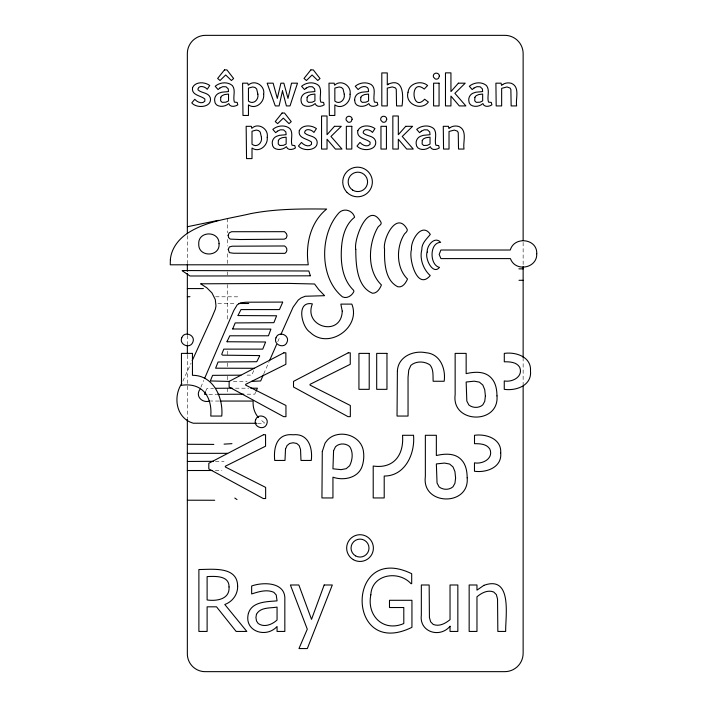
<?xml version="1.0" encoding="UTF-8"?>
<svg xmlns="http://www.w3.org/2000/svg" width="707" height="707" viewBox="0 0 707 707"><rect width="100%" height="100%" fill="white"/><g stroke="black" fill="none" stroke-linecap="round" stroke-linejoin="round"><path stroke-width="0.53" stroke-dasharray="3.54 2.65" d="M205.896 390.724L206.983 388.47L213.549 388.32M200.859 387.233L203.731 380.419M253.742 370.565L251.816 375.099L245.285 375.134M277.763 341.737L280.184 336.143M263.738 373.923L269.013 361.843M255.642 392.173L254.759 394.153L246.036 394.197M182.83 381.214L191.084 363.089M257.746 423.281L264.338 423.166M208.927 394.382L216.607 394.347M215.432 461.326L224.066 461.282M217.933 303.524L235.537 303.506M235.502 388.196L248.652 388.196M215.326 470.509L221.945 470.509M215.626 296.79L238.586 296.825M219.037 401.055L210.819 401.01M233.381 381.462L247.088 381.524M264.436 422.839L259.769 419.039M523.136 242.404L523.136 265.797M523.136 357.495L523.136 384.944M227.256 218.49L227.256 232.815M227.256 239.434L227.256 246.054M227.256 253.769L227.256 263.693M227.256 271.895L227.256 274.97M227.256 284.541L227.256 321.332M227.256 351.167L227.256 355.232M227.256 363.027L227.256 367.154M227.256 376.283L227.256 381.418M227.256 388.214L227.256 393.278M187.346 235.572L187.346 263.587M187.346 335.295L187.346 344.123M187.346 355.153L187.346 418.341"/><path stroke-width="1.06" d="M282.712 302.234L279.442 309.586L240.981 309.586L238.012 315.419M232.683 328.914L235.184 322.931L273.883 322.684L276.623 315.773L238.1 315.569M200.77 283.807L288.916 283.41L314.571 283.993L318.61 289.455L324.601 295.694L305.238 296.251L301.129 297.886L298.23 300.051L293.105 307.156L280.997 334.27M210.43 380.702L212.613 375.346L240.928 375.17M205.525 391.766L204.615 394.4L206.798 394.391M200.037 389.23C194.876 396.132 202.273 403.547 209.829 400.984M259.708 355.921L256.756 361.719L218.074 361.993L215.617 368.188L254.52 368.303M204.544 378.545L233.77 310.55L237.181 304.867L240.76 302.746L246.443 302.207L282.588 302.083M276.552 344.53L269.447 360.835M263.296 374.931L260.662 380.967L251.471 381.4M256.084 391.174L257.41 388.196L250.844 388.196M181.805 383.477C172.711 396.936 176.202 418.403 193.303 423.219L256.747 423.29M192.216 360.632L211.932 317.372L215.361 309.206L215.98 305.99L215.317 299.618L211.976 292.937L206.842 287.82L200.859 283.967M187.346 226.744L218.498 220.301M224.066 444.129L231.949 443.669M215.529 388.302L232.214 388.196M310.232 275.827L189.98 275.995L182.247 270.781M217.694 394.338L243.853 394.206M187.346 461.459L213.267 461.335M187.346 453.346L227.619 453.328M518.894 268.854L523.136 268.854M519.009 280.299L523.136 280.299M187.346 288.571L203.377 288.571M238.842 303.506L248.74 303.497M212.02 470.509L187.346 470.509M182.273 270.542L308.826 270.993L310.346 275.721M220.071 401.055L253.168 401.063C252.629 407.02 254.529 413.074 258.453 417.598M214.707 500.256L187.346 500.211M213.832 444.411L187.346 444.279M187.346 296.684L189.962 296.701M229.236 381.435L210.5 380.949M232.762 328.994L270.905 329.117L268.448 335.79L229.784 335.79L226.965 341.746L265.62 341.994L262.748 349.125L223.783 349.125L221.698 354.366L222.617 355.161L259.496 355.586M234.795 498.037L236.986 499.584M354.658 100.094L355.126 102.815L356.452 104.777C360.137 107.437 365.554 106.536 368.815 103.567C369.947 107.455 375.187 106.695 377.821 104.848L377.238 102.427L374.427 102.126C372.536 96.55 376.778 88.614 371.193 84.531C366.191 81.738 359.554 82.533 355.25 86.281L358.131 89.559C360.376 87.085 364.379 85.361 367.393 87.518L368.267 88.826L368.577 91.565L361.79 92.219L358.935 93.191A7.185 7.185 0 0 0 354.658 100.094M523.136 240.424L523.136 53.988A18.302 18.302 0 0 0 504.506 35.35L205.984 35.35A18.188 18.188 0 0 0 187.346 53.988L187.346 233.805M523.136 266.645L523.136 357.495M523.136 386.04L523.136 653.012A18.364 18.364 0 0 1 504.506 671.65L205.984 671.65A17.843 17.843 0 0 1 187.346 653.012L187.346 419.136M227.256 341.136L227.256 341.746M187.346 264.285L187.346 271.311M187.346 273.521L187.346 334.19M187.346 344.91L187.346 354.048M219.037 243.676C220.31 257.136 198.119 257.551 198.747 244.048C197.907 230.729 219.303 230.517 219.037 243.676M355.78 249.377C355.833 263.782 356.62 286.901 372.58 293.264C377.131 293.352 379.942 288.65 381.435 284.948C366.562 270.64 368.214 243.544 378.068 226.974C379.305 225.453 382.469 224.154 380.702 221.715C367.861 200.01 353.429 240.398 355.78 249.377M427.196 252.072C424.439 257.869 432.755 275.677 439.515 267.387C429.485 265.275 429.264 242.492 440.664 242.368C434.752 235.599 426.648 245.718 427.196 252.072M411.501 249.536C408.416 258.002 416.997 291.293 430.227 275.553C423.696 269.809 419.295 259.062 421.832 249.651C421.46 243.155 427.293 238.374 430.316 234.353C421.743 221.521 410.334 241.016 411.501 249.536M536.737 253.742C537.391 268.342 515.368 272.416 510.419 258.603L440.921 258.603L439.171 254.458L440.885 250.022L510.286 250.022C514.272 235.882 537.506 238.559 536.737 253.742M341.552 247.043C340.421 262.032 342.082 279.132 353.456 290.144C353.774 290.595 353.907 291.178 353.792 291.717C351.945 295.685 346.819 299.017 342.488 296.86C319.113 278.028 319.44 233.77 339.219 212.568C344.274 207.664 352.855 210.536 354.622 217.235C345.573 224.234 342.365 236.138 341.552 247.043M342.25 311.142C341.295 337.495 303.029 327.226 312.361 303.869C295.773 300.652 301.491 326.988 310.073 332.255C328.234 350.159 361.33 327.597 351.83 304.107L340.854 304.107L342.25 311.142M228.246 249.421L229.368 252.638L233.434 253.23L284.93 253.362C287.784 251.612 287.449 247.485 284.541 245.974L232.179 246.204L229.324 246.964L228.246 249.421M384.555 249.324C384.316 261.899 384.758 280.264 397.767 286.75C402.637 287.943 405.871 282.809 407.515 279.035C396.008 267.767 396.026 246.823 404.59 233.814C405.951 232.453 408.407 230.606 406.719 228.476C396.159 210.898 382.434 239.638 384.555 249.324M170.36 259.761L170.263 264.798L308.252 264.798C305.327 244.755 310.302 222.272 326.661 209.051C301.209 208.821 275.695 208.733 250.587 213.664C228.608 218.843 204.411 221.194 185.526 234.653C177.448 240.619 171.147 249.544 170.36 259.761M228.122 235.325L228.591 237.552L230.182 239.107L239.947 239.523L284.276 239.169L286.229 238.091L287.06 235.793L286.468 233.699L284.541 231.684L231.578 231.719L229.209 232.868L228.122 235.325M413.524 435.291C415.203 453.602 405.191 476.12 384.21 476.041L384.21 497.949L373.208 497.949L373.208 466.037C393.861 469.041 404.095 454.822 402.522 435.291L413.524 435.291M370.83 594.852C366.588 615.55 383.203 632.376 403.794 623.539L403.794 607.525L389.486 607.525L389.486 600.296L411.942 600.296L411.942 627.321C345.414 660.029 345.723 541.491 411.695 573.722L411.695 583.664L410.988 583.664C398.598 569.957 371.705 574.155 370.83 594.852M397.387 371.007L397.042 416.052L408.045 416.052L408.045 377.344L408.752 370.053L410.882 365.369C416.052 360.844 424.306 361.118 429.856 364.83C433.798 369.24 432.825 375.762 433.152 381.259L444.155 381.259C446.002 368.886 440.169 353.792 426.065 352.749C413.436 350.053 398.059 356.664 397.387 371.007M322.286 451.534L321.941 497.949L332.944 497.949L332.944 477.198C343.832 480.963 358.626 477.994 362.329 465.736A32.867 32.867 0 0 0 363.407 451.154C361.684 439.127 348.745 432.277 337.416 434.646A18.064 18.064 0 0 0 327.447 440.01L325.034 443.192L322.286 451.534M467.186 477.799C469.581 506.707 421.434 505.708 425.358 476.553L425.358 435.291L436.352 435.291L436.352 455.52C444.783 453.629 454.919 452.825 461.388 459.762C466.001 464.534 467.097 471.41 467.186 477.799M496.977 395.893C499.372 424.81 451.225 423.811 455.149 394.656L455.149 353.385L466.152 353.385L466.152 373.623C474.574 371.732 484.71 370.919 491.179 377.865C495.793 382.637 496.888 389.513 496.977 395.893M500.697 452.842C502.209 467.371 486.407 472.956 474.468 471.242L474.468 462.838C482.554 464.402 493.769 458.578 489.863 449.122C486.69 443.872 480 443.66 474.503 443.687L474.503 435.291C486.054 433.638 501.714 438.747 500.697 452.842M530.489 370.945C532 385.465 516.198 391.059 504.259 389.336L504.259 380.94C512.345 382.505 523.569 376.681 519.663 367.225C516.481 361.975 509.791 361.763 504.294 361.79L504.294 353.385C515.845 351.741 531.505 356.841 530.489 370.945M408.045 92.228C404.519 104.07 421.558 111.441 428.371 102.029L424.642 99.21C411.607 113.394 409.592 77.116 424.2 89.055L427.611 85.538C421.345 79.882 408.902 83.179 408.045 92.228M257.869 94.155C259.001 99.705 253.292 105.051 248.457 101.101L248.457 88.092L252.752 86.952L255.077 87.491L256.668 88.985L257.869 94.155M261.431 137.282C262.562 142.832 256.853 148.178 252.01 144.237L252.01 131.219L256.314 130.079L258.638 130.618L260.229 132.112L261.431 137.282M344.256 94.155C345.387 99.705 339.678 105.051 334.844 101.101L334.844 88.092L339.139 86.952L341.463 87.491L343.054 88.985L344.256 94.155M333.571 450.819L332.944 468.803L341.101 469.642L346.183 468.679L349.594 465.798C352.59 459.948 353.447 452.162 349.62 446.506C345.688 443.095 339.183 443.015 335.463 446.789L333.571 450.819M285.513 449.078L284.992 460.443L274.714 460.443C273.379 447.213 276.941 433.144 293.149 434.77C308.491 433.17 312.848 448.017 311.266 460.443L300.988 460.443L300.537 449.484L299.167 445.569L296.754 443.466L293.149 442.768L289.605 443.466L287.051 445.569L285.513 449.078M248.378 613.499C243.694 631.457 266.265 638.589 277.056 626.49L277.056 631.439L284.833 631.439L284.833 599.669C285.893 582.064 263.605 581.755 251.648 585.988L251.648 593.933C258.691 591.768 266.716 589.037 273.892 592.351L276.225 594.949L277.056 600.87C267.06 601.701 251.86 601.489 248.378 613.499M455.591 477.959L454.954 483.234L453.028 486.734C449.201 490.172 443.068 490.039 439.091 486.911L437.041 482.996L436.352 463.925L444.517 463.076L449.599 464.039L453.01 466.92L454.946 471.596L455.591 477.959M485.382 396.061L484.746 401.329L482.819 404.837C478.993 408.275 472.859 408.142 468.891 405.014L466.832 401.099L466.152 382.019L474.309 381.179L479.39 382.142L482.801 385.023L484.737 389.698L485.382 396.061M192.596 87.509C191.005 95.365 200.788 95.392 204.862 99.015L204.809 101.234C202.069 104.424 196.997 102.011 194.779 99.289L191.783 102.895C196.74 108.851 212.48 107.552 210.306 97.743C208.503 92.396 201.734 93.306 198.19 90.054L197.916 89.082C198.844 84.725 205.277 86.59 207.239 89.312L209.723 85.476C204.853 81.835 195.592 81.358 192.596 87.509M299.291 130.636C297.691 138.501 307.474 138.519 311.548 142.151L311.495 144.361C308.756 147.56 303.683 145.138 301.465 142.425L298.469 146.022C303.436 151.978 319.166 150.679 316.992 140.879C315.189 135.523 308.42 136.442 304.876 133.19L304.602 132.209C305.53 127.861 311.964 129.717 313.926 132.439L316.418 128.603C311.548 124.962 302.278 124.485 299.291 130.636M357.83 130.636C356.24 138.501 366.023 138.519 370.097 142.151L370.044 144.361C367.295 147.56 362.231 145.138 360.004 142.425L357.017 146.022C361.975 151.978 377.715 150.679 375.541 140.879C373.738 135.523 366.968 136.442 363.425 133.19L363.151 132.209C364.078 127.861 370.512 129.717 372.474 132.439L374.957 128.603C370.088 124.962 360.826 124.485 357.83 130.636M263.658 94.234C264.745 102.206 255.607 110.027 248.457 104.892L248.457 115.462L242.978 115.462L242.598 83.179L247.759 83.179L248.245 85.202C254.538 79.016 265.355 85.724 263.658 94.234M267.219 137.37C268.307 145.342 259.169 153.163 252.01 148.028L252.01 158.598L246.54 158.598L246.16 126.314L251.321 126.314L251.807 128.329C258.099 122.143 268.916 128.851 267.219 137.37M237.64 586.324C237.817 594.49 232.409 601.781 224.791 604.494L246.831 631.439L236.138 631.439L216.519 606.818L207.116 606.818L207.116 631.439L198.888 631.439L198.888 569.524C212.224 569.471 237.658 565.936 237.64 586.324M350.045 94.234C351.132 102.206 341.994 110.027 334.844 104.892L334.844 115.462L329.365 115.462L328.985 83.179L334.146 83.179L334.632 85.202C340.924 79.016 351.741 85.724 350.045 94.234M229.033 586.943C230.022 599.395 216.422 601.339 207.116 599.96L207.116 576.594C215.078 576.214 229.298 575.392 229.033 586.943M256.447 614.321L255.934 617.467L256.491 620.967L258.179 623.494C264.215 627.772 272.186 624.573 277.056 620.004L277.056 607.11C270.118 608.276 260.335 607.039 256.447 614.321M220.761 97.283L220.611 100.827L222.148 102.356L225.833 102.206L228.529 100.915L228.529 94.049L224.517 94.579L222.033 95.684L220.761 97.283M278.381 140.41L278.231 143.963L279.769 145.483L283.454 145.342L286.149 144.042L286.149 137.176L282.137 137.706L279.654 138.811L278.381 140.41M307.147 97.283L306.997 100.827L308.535 102.356L312.22 102.206L314.915 100.915L314.915 94.049L310.912 94.579L308.42 95.684L307.147 97.283M360.809 97.283L360.658 100.827L362.196 102.356L365.881 102.206L368.577 100.915L368.577 94.049L364.565 94.579L362.081 95.684L360.809 97.283M422.265 140.41L422.114 143.963L423.652 145.483L427.337 145.342L430.033 144.042L430.033 137.176L426.021 137.706L423.537 138.811L422.265 140.41M474.892 97.283L474.742 100.827L476.279 102.356L479.965 102.206L482.66 100.915L482.66 94.049L478.648 94.579L476.164 95.684L474.892 97.283M352.113 119.236L351.291 121.365A2.934 2.934 0 0 1 347.932 122.028L346.306 120.34A2.961 2.961 0 0 1 346.96 117.044C348.781 115.259 352.227 116.611 352.113 119.236M386.729 119.236L385.916 121.365A2.934 2.934 0 0 1 382.558 122.028L380.932 120.34A2.961 2.961 0 0 1 381.586 117.044C383.397 115.259 386.853 116.611 386.729 119.236M439.365 76.109L438.543 78.23A2.934 2.934 0 0 1 435.185 78.892L433.559 77.213A2.961 2.961 0 0 1 434.213 73.917C436.033 72.132 439.48 73.484 439.365 76.109M181.752 337.813C178.8 344.857 190.28 349.285 192.878 342.108C195.839 335.083 184.253 330.505 181.752 337.813M255.651 419.711C252.699 426.754 264.179 431.182 266.778 424.006C269.738 416.98 258.152 412.402 255.651 419.711M275.969 337.813C273.017 344.857 284.497 349.285 287.095 342.108C290.056 335.083 278.47 330.505 275.969 337.813M282.491 90.929L279.079 105.926L275.262 105.926L267.158 83.179L273.141 83.179L277.303 98.388L280.891 83.179L283.861 83.179L287.988 98.361L291.523 83.179L297.506 83.179L290.003 105.926L286.406 105.926L282.491 90.929M324.168 584.989L311.522 619.376L298.84 584.989L290.4 584.989L307.289 629.186L298.973 648.566L307.324 648.566L332.317 584.989L324.168 584.989M224.472 69.896L217.641 78.442L220.027 80.51L225.692 74.986L231.401 80.51L233.628 78.53L226.912 69.896L224.472 69.896M310.859 69.896L304.028 78.442L306.414 80.51L312.079 74.986L317.788 80.51L320.015 78.53L313.298 69.896L310.859 69.896M282.084 113.023L275.262 121.577L277.648 123.637L283.313 118.122L289.013 123.637L291.249 121.657L284.532 113.023L282.084 113.023M334.464 126.314L327.032 134.71L327.032 115.992L321.552 115.992L321.552 149.053L327.032 149.053L327.032 139.217L335.41 149.053L341.985 149.053L330.964 136.46L341.304 126.314L334.464 126.314M405.747 126.314L398.315 134.71L398.315 115.992L392.845 115.992L392.845 149.053L398.315 149.053L398.315 139.217L406.702 149.053L413.268 149.053L402.256 136.46L412.596 126.314L405.747 126.314M458.375 83.179L450.942 91.583L450.942 72.865L445.472 72.865L445.472 105.926L450.942 105.926L450.942 96.09L459.329 105.926L465.895 105.926L454.884 93.333L465.224 83.179L458.375 83.179M219.815 88.075L218.083 89.559L215.202 86.281C219.815 82.277 227.53 81.438 232.32 85.52C236.111 90.178 232.621 96.824 234.379 102.126L237.19 102.427L237.782 104.848C235.139 106.695 229.899 107.455 228.768 103.567C225.506 106.536 220.098 107.437 216.404 104.777L215.078 102.815L214.61 100.094A7.185 7.185 0 0 1 218.887 93.191L221.742 92.219L228.529 91.565L228.22 88.826L226.001 86.775L222.767 86.669L219.815 88.075M306.202 88.075L304.478 89.559L301.589 86.281C306.202 82.277 313.917 81.438 318.707 85.52C322.498 90.178 319.007 96.824 320.766 102.126L323.576 102.427L324.168 104.848C321.526 106.695 316.285 107.455 315.154 103.567C311.893 106.536 306.485 107.437 302.79 104.777L301.465 102.815L300.996 100.094A7.185 7.185 0 0 1 305.274 93.191L308.128 92.219L314.915 91.565L314.606 88.826L312.397 86.775L309.153 86.669L306.202 88.075M277.436 131.21L275.703 132.695L272.822 129.408C277.436 125.404 285.151 124.565 289.941 128.647C293.732 133.314 290.241 139.959 292 145.253L294.81 145.562L295.393 147.984C292.76 149.831 287.519 150.582 286.388 146.694C283.127 149.672 277.71 150.573 274.024 147.904L272.699 145.951L272.23 143.221A7.185 7.185 0 0 1 276.508 136.327L279.362 135.346L286.149 134.692L285.84 131.953L283.622 129.902L280.379 129.796L277.436 131.21M421.31 131.21L419.587 132.695L416.697 129.408C421.31 125.404 429.025 124.565 433.815 128.647C437.615 133.314 434.125 139.959 435.874 145.253L438.685 145.562L439.277 147.984C436.634 149.831 431.394 150.582 430.263 146.694C427.001 149.672 421.593 150.573 417.899 147.904L416.573 145.951L416.114 143.221A7.185 7.185 0 0 1 420.382 136.327L423.237 135.346L430.033 134.692L429.715 131.953L427.505 129.902L424.262 129.796L421.31 131.21M473.937 88.075L472.214 89.559L469.333 86.281C473.937 82.277 481.653 81.438 486.443 85.52C490.243 90.178 486.752 96.824 488.502 102.126L491.312 102.427L491.904 104.848C489.262 106.695 484.021 107.455 482.89 103.567C479.638 106.536 474.22 107.437 470.526 104.777L469.201 102.815L468.741 100.094A7.185 7.185 0 0 1 473.018 93.191L475.873 92.219L482.66 91.565L482.342 88.826L480.133 86.775L476.889 86.669L473.937 88.075M502.774 84.469L501.555 85.397L501.069 83.179L495.907 83.179L496.181 105.926L501.652 105.926L501.652 88.34L506.963 86.952L510.065 88.057L510.878 89.586L511.152 105.926L516.631 105.926C515.359 98.812 520.308 87.27 511.541 83.373C508.598 82.507 505.364 82.754 502.774 84.469M450.147 127.596L448.918 128.524L448.441 126.314L443.28 126.314L443.554 149.053L449.025 149.053L449.025 131.475L454.336 130.079L457.438 131.184L458.251 132.713L458.525 149.053L464.004 149.053C462.732 141.948 467.681 130.397 458.914 126.5C455.971 125.643 452.736 125.881 450.147 127.596M388.32 84.151L387.277 84.911L387.277 72.927L381.807 72.927L381.807 105.926L387.277 105.926L387.277 88.11L392.332 86.908L395.434 87.933L396.265 89.25L396.547 105.926L402.027 105.926C403.494 95.887 403.644 77.399 388.32 84.151M450.032 626.278C439.781 638.483 419.083 631.97 421.337 615.134L421.337 584.989L429.158 584.989L429.423 617.564L430.651 621.833L433.25 624.449C439.383 626.817 445.366 623.477 450.032 619.668L450.032 584.989L457.844 584.989L457.844 631.439L450.032 631.439L450.032 626.278M483.871 585.361L476.969 590.151L476.969 584.989L469.156 584.989L469.156 631.439L476.969 631.439L476.969 596.761C481.617 592.979 487.574 589.576 493.689 591.998L496.349 594.596L497.534 599.023L497.843 631.439L505.664 631.439C505.328 616.964 512.849 574.809 483.871 585.361M283.834 352.828L229.13 381.382L229.13 387.021L283.631 416.653L285.955 416.653L285.955 405.491L245.647 385.103L245.647 384.343L285.875 364.308L285.875 352.828L283.834 352.828M348.215 352.828L293.511 381.382L293.511 387.021L348.021 416.653L350.336 416.653L350.336 405.491L310.028 385.103L310.028 384.343L350.257 364.308L350.257 352.828L348.215 352.828M263.517 434.725L208.812 463.279L208.812 468.918L263.322 498.55L265.638 498.55L265.638 487.397L225.33 467L225.33 466.24L265.558 446.205L265.558 434.725L263.517 434.725M439.065 83.179L433.594 83.179L433.594 105.926L439.065 105.926L439.065 83.179M351.812 126.314L346.342 126.314L346.342 149.053L351.812 149.053L351.812 126.314M386.437 126.314L380.967 126.314L380.967 149.053L386.437 149.053L386.437 126.314M192.454 353.385L181.46 353.385L181.46 385.297C202.105 382.301 212.347 396.512 210.774 416.052L221.768 416.052C223.447 397.732 213.434 375.223 192.454 375.302L192.454 353.385M369.213 353.385L358.935 353.385L358.935 389.336L369.213 389.336L369.213 353.385M386.968 353.385L376.69 353.385L376.69 389.336L386.968 389.336L386.968 353.385M355.533 555.861A8.979 8.979 0 0 0 369.001 548.084A8.979 8.979 0 0 0 355.533 540.307A8.979 8.979 0 0 0 355.533 555.861M353.332 559.661A13.371 13.371 0 0 0 373.393 548.084A13.371 13.371 0 0 0 353.332 536.507A13.371 13.371 0 0 0 353.332 559.661M347.084 192.445A14.803 14.803 0 0 0 371.855 185.808A14.803 14.803 0 0 0 353.721 167.683A14.803 14.803 0 0 0 347.084 192.445M352.669 190.077A9.712 9.712 0 0 0 367.569 182.282A9.712 9.712 0 0 0 353.367 173.277A9.712 9.712 0 0 0 352.669 190.077"/></g></svg>
